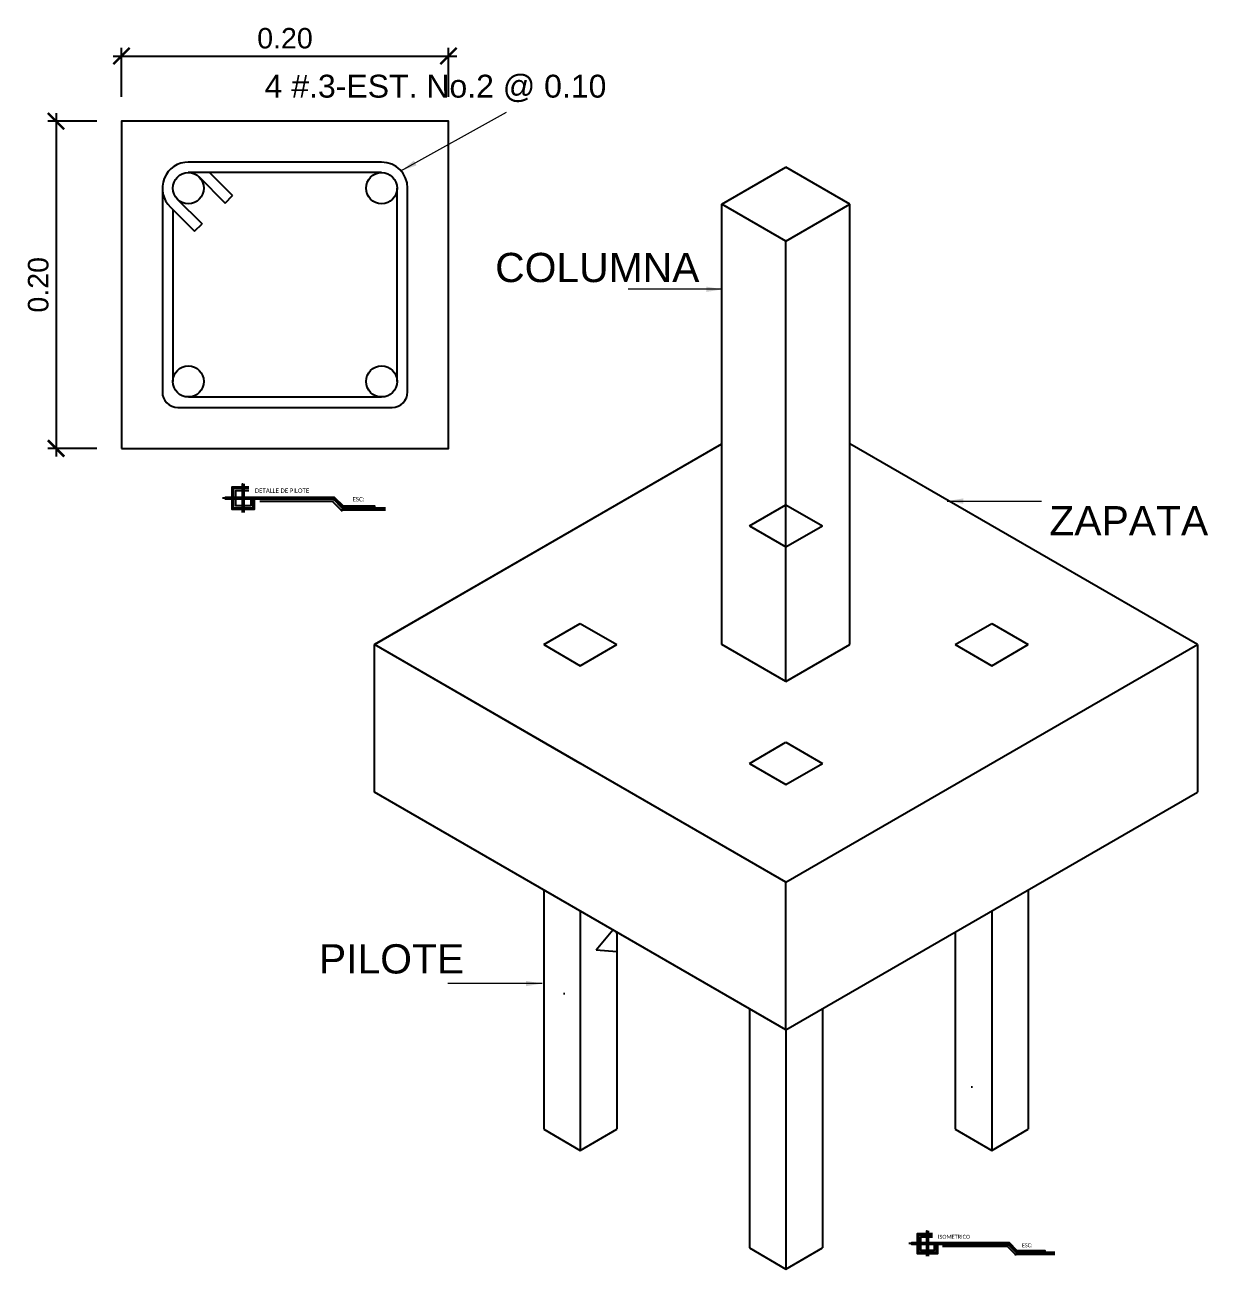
# Model space of a CAD drawing. Header units: millimetres. Extents: x 2453 to 3194, y 1473 to 1914.
# Drawn here: x 2528.35 to 2542.82, y 1478.5 to 1493.71 of the extents above; entities that cross this region are included whole.
import ezdxf

# ---------------------------------------------------------------- set-up
doc = ezdxf.new("R2010")
doc.units = ezdxf.units.MM
doc.linetypes.add('ACAD_ISO02W100', pattern=[15, 12, -3])
doc.linetypes.add('ACAD_ISO04W100', pattern=[30, 24, -3, 0, -3])
doc.layers.add('PDF_0', color=7, linetype='Continuous')
doc.layers.add('PDF_Text', color=7, linetype='Continuous')
doc.styles.add('manuel SwExBt', font='')
doc.styles.add('PDF Calibri', font='calibri.ttf')
doc.styles.get("Standard").update_dxf_attribs({"font": 'arial.ttf'})
doc.styles.get('manuel SwExBt').set_extended_font_data('@Arial Unicode MS')
doc.dimstyles.new('20 ALEJITO', dxfattribs={"dimscale": 2, "dimtxt": 0.1, "dimasz": 0.1, "dimexe": 0.1, "dimexo": 0.05, "dimgap": 0, "dimtad": 0, "dimlfac": 0.2, "dimzin": 0, "dimdsep": 46, "dimtxsty": 'manuel SwExBt', "dimblk": 'ARCHTICK', "dimcen": 0.09, "dimdle": 0.1, "dimclrd": 1, "dimclre": 1, "dimclrt": 2, "dimaunit": 1, "dimadec": 3, "dimazin": 0, "dimtfac": 1, "dimtix": 1, "dimtmove": 1, "dimatfit": 3, "dimfxl": 0.05, "dimtvp": 1, "dimtolj": 1, "dimtzin": 0, "dimlwd": 20, "dimlwe": 13, "dimarcsym": 0})
doc.dimstyles.new('Copy(2) of ISO-20', dxfattribs={"dimtxt": 0.25, "dimasz": 0.2, "dimexe": 0.1, "dimexo": 0, "dimgap": 0.09, "dimtad": 1, "dimlfac": 0.05, "dimdsep": 46, "dimtxsty": 'Standard', "dimblk": 'ARCHTICK', "dimcen": 2.5, "dimdle": 0.1, "dimclrd": 1, "dimclre": 2, "dimadec": 0, "dimazin": 0, "dimtfac": 1, "dimtmove": 0, "dimatfit": 3, "dimfxl": 0.5, "dimfxlon": 1, "dimarcsym": 0})

# ---------------------------------------------------------------- blocks, each defined once
blk = doc.blocks.new('_ArchTick')
at = {"color": 0, "linetype": 'ByBlock', "const_width": 0.15}
blk.add_lwpolyline([(-0.5, -0.5), (0.5, 0.5)], dxfattribs=at)
blk = doc.blocks.new('*D97')
at = {"color": 1, "lineweight": -2, "transparency": 16777216}
blk.add_line((2529.432, 1493.33), (2533.632, 1493.33), dxfattribs=at)
at = {"color": 2, "linetype": 'ACAD_ISO04W100', "lineweight": -2, "transparency": 16777216}
blk.add_line((2529.532, 1492.83), (2529.532, 1493.43), dxfattribs=at)
at = {"color": 2, "lineweight": -2, "transparency": 16777216}
blk.add_line((2533.532, 1492.83), (2533.532, 1493.43), dxfattribs=at)
at = {"layer": 'Defpoints', "color": 0, "transparency": 16777216}
for p in [(2533.532, 1493.33), (2529.532, 1492.533), (2533.532, 1492.533)]:
    blk.add_point(p, dxfattribs=at)
at = {"color": 1, "lineweight": -2, "transparency": 16777216, "xscale": 0.2, "yscale": 0.2, "zscale": 0.2, "rotation": 180}
blk.add_blockref('_ArchTick', (2529.532, 1493.33), dxfattribs=at)
at = {"color": 1, "lineweight": -2, "transparency": 16777216, "xscale": 0.2, "yscale": 0.2, "zscale": 0.2}
blk.add_blockref('_ArchTick', (2533.532, 1493.33), dxfattribs=at)
at = {"color": 0, "transparency": 16777216, "insert": (2531.532, 1493.547), "char_height": 0.25, "attachment_point": 5}
blk.add_mtext('0.20', dxfattribs=at)
blk = doc.blocks.new('*D98')
at = {"color": 2, "linetype": 'ACAD_ISO04W100', "lineweight": -2, "transparency": 16777216}
blk.add_line((2529.232, 1492.533), (2528.632, 1492.533), dxfattribs=at)
at = {"color": 1, "lineweight": -2, "transparency": 16777216}
blk.add_line((2528.732, 1492.633), (2528.732, 1488.433), dxfattribs=at)
at = {"color": 2, "lineweight": -2, "transparency": 16777216}
blk.add_line((2529.232, 1488.533), (2528.632, 1488.533), dxfattribs=at)
at = {"layer": 'Defpoints', "color": 0, "transparency": 16777216}
for p in [(2529.532, 1492.533), (2528.732, 1488.533), (2529.532, 1488.533)]:
    blk.add_point(p, dxfattribs=at)
at = {"color": 1, "lineweight": -2, "transparency": 16777216, "xscale": 0.2, "yscale": 0.2, "zscale": 0.2}
for p, rotation in [((2528.732, 1492.533), 90), ((2528.732, 1488.533), 270)]:
    blk.add_blockref('_ArchTick', p, dxfattribs=dict(at, rotation=rotation))
at = {"color": 0, "transparency": 16777216, "insert": (2528.515, 1490.533), "char_height": 0.25, "attachment_point": 5, "rotation": 90}
blk.add_mtext('0.20', dxfattribs=at)

msp = doc.modelspace()

# ---------------------------------------------------------------- hatches: boundary and pattern name
h = msp.add_hatch()
h.set_pattern_fill('AR-CONC', color=256, scale=0.019668)
h.set_pattern_definition([(50, (621.0763, 49.066), (3.5831633, -0.313486), [0.3746707, -4.121378]), (355, (621.0763, 49.066), (-0.693159, 3.757659), [0.2997366, -3.297114]), (100.45144, (621.375, 49.0397), (2.8900044, 3.444173), [0.318421, -3.502635]), (46.1842, (621.0763, 50.065), (5.331516, -0.826878), [0.562006, -6.182067]), (96.63556, (621.5206, 49.996), (4.669206, 4.866316), [0.477632, -5.253958]), (351.18415, (621.0763, 50.065), (4.669206, 4.866316), [0.449604, -4.945648]), (21, (621.5758, 49.8152), (2.9819146, -2.0113268), [0.3746707, -4.121378]), (326, (621.576, 49.8152), (1.215507, 3.6225637), [0.2997366, -3.2971024]), (71.45144, (621.8243, 49.6476), (4.1974217, 1.611237), [0.318421, -3.502629]), (37.5, (621.0763, 49.0659), (0.0607459, 1.66300774), [0, -3.2571375, 0, -3.3470585, 0, -3.3095914]), (7.5, (621.0763, 49.0659), (1.3141927, 1.970327), [0, -1.9083229, 0, -3.1822033, 0, -1.2613914]), (327.5, (619.9623, 49.0659), (2.6667625, -0.1126715), [0, -1.2489024, 0, -3.8965755, 0, -5.170456]), (317.5, (619.4627, 49.0659), (2.9133684, 0.500082), [0, -1.6235731, 0, -2.5877258, 0, -3.671773])])
h.paths.add_polyline_path([(2538.106, 1481.679), (2537.659, 1481.421), (2537.659, 1480.855), (2537.659, 1478.496), (2538.106, 1478.754)])
h.paths.add_polyline_path([(2537.659, 1480.855), (2537.659, 1481.421), (2537.212, 1481.679), (2537.212, 1478.754), (2537.659, 1478.496)])
h.paths.add_polyline_path([(2535.59, 1482.616), (2535.143, 1482.874), (2535.143, 1479.948), (2535.59, 1480.206)])
h.paths.add_polyline_path([(2535.143, 1482.874), (2534.696, 1483.132), (2534.696, 1480.206), (2535.143, 1479.948)])
h.paths.add_polyline_path([(2540.176, 1482.874), (2539.729, 1482.616), (2539.729, 1480.206), (2540.176, 1479.948)])
h.paths.add_polyline_path([(2540.623, 1483.132), (2540.176, 1482.874), (2540.176, 1479.948), (2540.623, 1480.206)])

# ---------------------------------------------------------------- linework, layer by layer
at = {"color": 5}
for p, q in [((2536.877, 1491.52), (2537.659, 1491.971)), ((2538.442, 1491.52), (2537.659, 1491.971)), ((2536.877, 1488.587), (2536.877, 1491.52)), ((2538.442, 1488.587), (2538.442, 1491.52)), ((2532.627, 1486.133), (2536.877, 1488.587)), ((2542.692, 1486.133), (2538.442, 1488.587)), ((2532.627, 1484.327), (2532.627, 1486.133)), ((2542.692, 1486.133), (2542.692, 1484.327)), ((2537.659, 1481.421), (2532.627, 1484.327)), ((2537.659, 1481.421), (2542.692, 1484.327)), ((2534.696, 1483.132), (2534.696, 1480.206)), ((2540.623, 1483.132), (2540.623, 1480.206)), ((2535.59, 1482.616), (2535.59, 1480.206)), ((2539.729, 1482.616), (2539.729, 1480.206)), ((2537.212, 1481.679), (2537.212, 1478.754)), ((2538.106, 1481.679), (2538.106, 1478.754)), ((2534.696, 1480.206), (2535.143, 1479.948)), ((2535.143, 1479.948), (2535.59, 1480.206)), ((2539.729, 1480.206), (2540.176, 1479.948)), ((2540.176, 1479.948), (2540.623, 1480.206)), ((2537.212, 1478.754), (2537.659, 1478.496)), ((2537.659, 1478.496), (2538.106, 1478.754))]:
    msp.add_line(p, q, dxfattribs=at)
at = {"color": 2}
for p, q in [((2530.478, 1491.856), (2530.8, 1491.533)), ((2530.61, 1491.905), (2530.891, 1491.624)), ((2530.8, 1491.533), (2530.891, 1491.624)), ((2530.119, 1491.496), (2530.427, 1491.188)), ((2530.211, 1491.585), (2530.518, 1491.279)), ((2530.427, 1491.188), (2530.518, 1491.279))]:
    msp.add_line(p, q, dxfattribs=at)
for p, q in [((2537.659, 1491.068), (2536.877, 1491.52)), ((2536.877, 1486.133), (2536.877, 1491.512)), ((2537.659, 1491.068), (2538.442, 1491.52)), ((2538.442, 1486.133), (2538.442, 1491.52)), ((2537.659, 1485.681), (2537.659, 1491.068)), ((2537.659, 1486.585), (2537.659, 1491.068)), ((2535.143, 1487.586), (2532.627, 1486.133)), ((2535.143, 1487.586), (2532.627, 1486.133)), ((2537.659, 1483.228), (2532.627, 1486.133)), ((2535.143, 1484.68), (2532.627, 1486.133)), ((2537.659, 1485.681), (2536.877, 1486.133)), ((2537.659, 1483.228), (2542.692, 1486.133)), ((2537.659, 1485.681), (2538.442, 1486.133)), ((2537.659, 1481.421), (2537.659, 1483.228)), ((2535.143, 1482.874), (2535.143, 1480.869)), ((2535.143, 1482.874), (2535.143, 1479.948)), ((2540.176, 1482.874), (2540.176, 1480.869)), ((2540.176, 1482.874), (2540.176, 1479.948)), ((2537.659, 1481.421), (2537.659, 1479.416)), ((2537.659, 1481.421), (2537.659, 1478.496)), ((2537.659, 1481.421), (2537.659, 1480.855))]:
    msp.add_line(p, q)
at = {"color": 3, "linetype": 'ACAD_ISO02W100'}
for p, q in [((2537.212, 1487.586), (2537.659, 1487.844)), ((2537.659, 1487.844), (2538.106, 1487.586)), ((2537.212, 1487.586), (2537.659, 1487.328)), ((2537.659, 1487.328), (2538.106, 1487.586)), ((2534.696, 1486.133), (2535.143, 1486.391)), ((2535.143, 1486.391), (2535.59, 1486.133)), ((2539.729, 1486.133), (2540.176, 1486.391)), ((2540.176, 1486.391), (2540.623, 1486.133)), ((2534.696, 1486.133), (2535.143, 1485.875)), ((2535.143, 1485.875), (2535.59, 1486.133)), ((2539.729, 1486.133), (2540.176, 1485.875)), ((2540.176, 1485.875), (2540.623, 1486.133)), ((2537.212, 1484.68), (2537.659, 1484.938)), ((2537.659, 1484.938), (2538.106, 1484.68)), ((2537.212, 1484.68), (2537.659, 1484.422)), ((2537.659, 1484.422), (2538.106, 1484.68))]:
    msp.add_line(p, q, dxfattribs=at)
at = {"color": 5}
msp.add_lwpolyline([(2529.532, 1488.533), (2533.532, 1488.533), (2533.532, 1492.533), (2529.532, 1492.533)], close=True, dxfattribs=at)
at = {"color": 2}
for points in [[(2532.714, 1492.033), (2530.347, 1492.033)], [(2532.714, 1491.905), (2530.347, 1491.905)], [(2530.032, 1491.715), (2530.032, 1489.223)], [(2532.904, 1489.351), (2532.904, 1491.715)], [(2533.032, 1489.223), (2533.032, 1491.715)], [(2530.16, 1491.455), (2530.16, 1489.351)], [(2530.222, 1489.033), (2532.842, 1489.033)], [(2530.35, 1489.161), (2532.714, 1489.161)]]:
    msp.add_lwpolyline(points, dxfattribs=at)
for centre in [(2530.35, 1491.715), (2532.714, 1491.715), (2530.35, 1489.351), (2532.714, 1489.351)]:
    msp.add_circle(centre, 0.19, dxfattribs=at)
for centre, radius, start, end in [((2530.35, 1491.715), 0.318, 89.2999, 226.6468), ((2532.714, 1491.715), 0.318, 0, 90), ((2530.222, 1489.223), 0.19, 180, 270), ((2532.842, 1489.223), 0.19, 270, 0)]:
    msp.add_arc(centre, radius, start, end, dxfattribs=at)
at = {"layer": 'PDF_0', "color": 1, "lineweight": 25}
for points in [[(2531.157, 1487.945), (2531.157, 1487.785), (2530.885, 1487.785), (2530.885, 1488.062), (2531.09, 1488.062)], [(2531.139, 1487.945), (2531.139, 1487.803), (2530.902, 1487.803), (2530.902, 1488.044), (2531.09, 1488.044)], [(2531.113, 1487.945), (2531.113, 1487.83), (2530.929, 1487.83), (2530.929, 1488.017), (2531.09, 1488.017)], [(2531.012, 1487.75), (2531.012, 1488.097), (2531.012, 1487.75)], [(2531.03, 1488.097), (2531.03, 1487.75)], [(2532.761, 1487.802), (2532.232, 1487.802), (2532.124, 1487.91), (2531.883, 1487.91), (2530.805, 1487.91), (2530.805, 1487.937), (2531.883, 1487.937), (2532.135, 1487.937), (2532.243, 1487.829), (2532.625, 1487.829), (2532.625, 1487.816), (2532.238, 1487.816), (2532.13, 1487.923), (2531.883, 1487.923), (2530.766, 1487.923)], [(2532.124, 1487.883), (2531.883, 1487.883), (2531.226, 1487.883)], [(2532.105, 1487.891), (2532.23, 1487.766)], [(2532.761, 1487.776), (2532.212, 1487.776)], [(2539.513, 1478.827), (2539.513, 1478.684), (2539.27, 1478.684), (2539.27, 1478.932), (2539.453, 1478.932)], [(2539.498, 1478.827), (2539.498, 1478.7), (2539.286, 1478.7), (2539.286, 1478.916), (2539.453, 1478.916)], [(2539.474, 1478.827), (2539.474, 1478.724), (2539.309, 1478.724), (2539.309, 1478.892), (2539.453, 1478.892)], [(2539.384, 1478.653), (2539.384, 1478.964), (2539.384, 1478.653)], [(2539.4, 1478.964), (2539.4, 1478.653)], [(2540.948, 1478.7), (2540.474, 1478.7), (2540.378, 1478.796), (2540.162, 1478.796), (2539.198, 1478.796), (2539.198, 1478.82), (2540.162, 1478.82), (2540.388, 1478.82), (2540.484, 1478.724), (2540.826, 1478.724), (2540.826, 1478.712), (2540.48, 1478.712), (2540.383, 1478.808), (2540.162, 1478.808), (2539.164, 1478.808)], [(2540.378, 1478.772), (2540.162, 1478.772), (2539.575, 1478.772)], [(2540.361, 1478.779), (2540.473, 1478.668)], [(2540.948, 1478.676), (2540.456, 1478.676)]]:
    msp.add_lwpolyline(points, dxfattribs=at)

# ---------------------------------------------------------------- texts
for s, height, p in [('4 #.3-EST. No.2 @ 0.10', 0.28, (2531.283, 1492.822)), ('COLUMNA', 0.3576, (2534.103, 1490.566)), ('ZAPATA ', 0.3576, (2540.881, 1487.469)), ('PILOTE', 0.3576, (2531.947, 1482.111))]:
    msp.add_text(s, height=height).set_placement(p)
at = {"layer": 'PDF_Text', "color": 1, "attachment_point": 7, "style": 'PDF Calibri'}
for s, insert, char_height in [('DETALLE DE PILOTE ', (2531.163, 1487.988), 0.05419), ('\\pi-0.16258,l0.21678,t0.21678;ESC:^I', (2532.304, 1487.883), 0.05419), ('ISOMETRICO ', (2539.518, 1478.866), 0.04845), ('\\pi-0.14535,l0.1938,t0.1938;ESC:^I', (2540.496, 1478.762), 0.04845)]:
    msp.add_mtext(s, dxfattribs=dict(at, insert=insert, char_height=char_height))

# ---------------------------------------------------------------- dimensions: what is measured, and where the dimension line sits
dim = msp.add_linear_dim(base=(2533.532, 1493.33), p1=(2529.532, 1492.533), p2=(2533.532, 1492.533), text='<>0', dimstyle='Copy(2) of ISO-20')
dim.commit()
dim.dimension.update_dxf_attribs({"geometry": '*D97', "text_midpoint": (2531.532, 1493.547)})
dim = msp.add_linear_dim(base=(2528.732, 1488.533), p1=(2529.532, 1492.533), p2=(2529.532, 1488.533), angle=90, text='<>0', dimstyle='Copy(2) of ISO-20')
dim.commit()
dim.dimension.update_dxf_attribs({"geometry": '*D98', "text_midpoint": (2528.515, 1490.533)})

# ---------------------------------------------------------------- leaders
at = {"color": 4}
for points in [[(2532.95, 1491.925), (2534.242, 1492.646)], [(2536.884, 1490.478), (2535.729, 1490.478)], [(2539.63, 1487.888), (2540.785, 1487.888)], [(2534.678, 1481.988), (2533.523, 1481.988)]]:
    msp.add_leader(points, dimstyle='20 ALEJITO', override={"dimgap": 0, "dimtad": 0}, dxfattribs=at)

doc.saveas('drawing.dxf')
